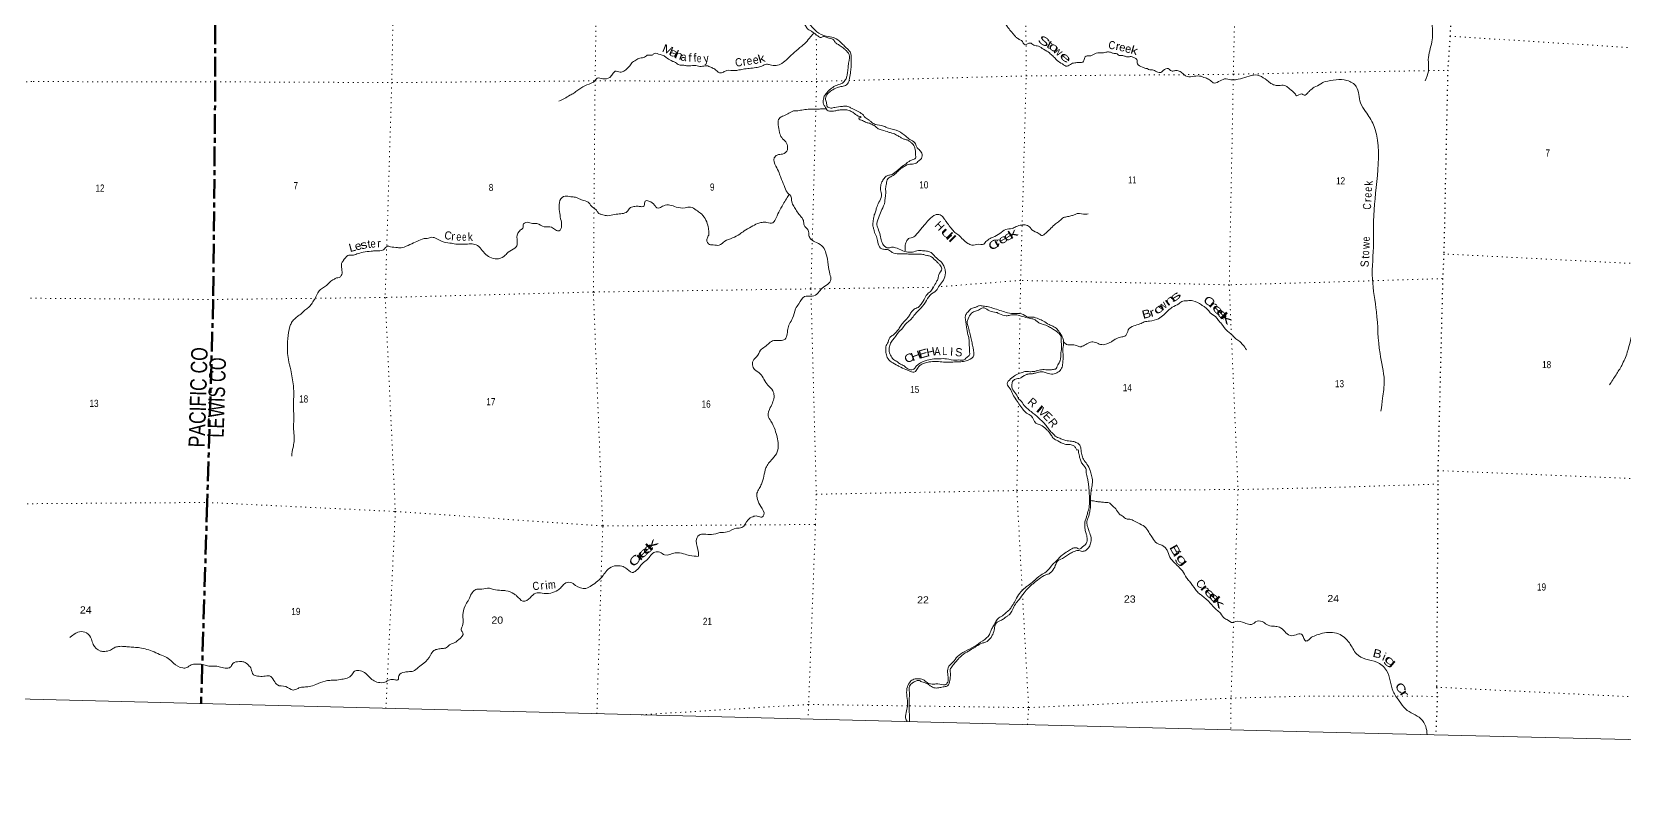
# Model space of a CAD drawing. Header units: feet. Extents: x -757852 to -501257, y -360805 to -170898.
# Drawn here: x -599646 to -560732, y -360805 to -342217 of the extents above; entities that cross this region are included whole.
import ezdxf
from ezdxf.enums import TextEntityAlignment as Align

# ---------------------------------------------------------------- set-up
doc = ezdxf.new("R2010")
doc.units = ezdxf.units.FT
doc.header["$LTSCALE"] = 80
doc.linetypes.add('DOTTED', pattern=[1.5, 0.3, -1.2])
doc.linetypes.add('LONG_DASH_SHORT_DASH', pattern=[9.9, 6, -1.2, 1.5, -1.2])
for name, color, linetype, lineweight in [('11', 7, 'LONG_DASH_SHORT_DASH', 60), ('39', 7, 'Continuous', 13), ('4', 7, 'Continuous', 13), ('41', 7, 'Continuous', 13), ('6', 7, 'DOTTED', 25), ('7', 7, 'DOTTED', 13)]:
    doc.layers.add(name, color=color, linetype=linetype, lineweight=lineweight)
doc.layers.add('12', color=7, linetype='Continuous')

msp = doc.modelspace()

# ---------------------------------------------------------------- linework, layer by layer
at = {"layer": '11'}
msp.add_lwpolyline([(-595985.43, -312872.07), (-596083.06, -314592.53), (-596204.95, -319798.24), (-596149.49, -325230.53), (-596540.17, -330311.18), (-596645.19, -335617.85), (-595173.92, -335702.92), (-595164.98, -343439.28), (-595212.28, -348759.83), (-595360.58, -353721.7), (-595510.64, -358641.28)], dxfattribs=at)
at = {"layer": '39'}
for p, q in [((-580509.74, -342229.6), (-580512.33, -342232.38)), ((-568076.79, -343449.43), (-568042.85, -343434.42)), ((-568076.79, -343449.43), (-568042.85, -343434.42)), ((-578200.59, -359066.72), (-578202.91, -359084.37))]:
    msp.add_line(p, q, dxfattribs=at)
msp.add_lwpolyline([(-578275.9, -359038.21), (-578263.32, -359052.44), (-578261.6, -359067.11), (-578259.01, -359082.64)], dxfattribs=at)
for points in [[(-581718.18, -337124.78), (-581718.07, -337172.26), (-581709.91, -337295.03), (-581697.74, -337417.93), (-581698.26, -337498.24), (-581706.38, -337628.52), (-581705.15, -337716.93), (-581696.67, -337829.67), (-581686.13, -337940.46), (-581676.27, -338073.32), (-581659.1, -338228.51), (-581658.13, -338324.94), (-581668.5, -338463.19), (-581686.44, -338587.13), (-581701.31, -338677.03), (-581698.52, -338779.55), (-581696.37, -338902.12), (-581701.15, -338990.34), (-581706.38, -339092.59), (-581707.03, -339176.92), (-581696.72, -339231.48), (-581689.1, -339308.04), (-581659.7, -339393.32), (-581627.86, -339464.63), (-581603.08, -339505.59), (-581570.98, -339568.87), (-581537.96, -339666.32), (-581534.54, -339748.77), (-581552.54, -339874.72), (-581583.07, -340016.34), (-581598.07, -340110.25), (-581603.61, -340222.54), (-581608.52, -340314.77), (-581633.72, -340414.38), (-581659.42, -340530.05), (-581670.4, -340624.09), (-581684.28, -340746.15), (-581676.28, -340810.67), (-581647.2, -340905.99), (-581610.17, -341003.57), (-581595.97, -341062.27), (-581569.08, -341163.54), (-581556.22, -341264.37), (-581503.45, -341308.22), (-581410.81, -341359.38), (-581312.79, -341430.79), (-581198.31, -341488.66), (-581131.08, -341518.92), (-581052.21, -341561.6), (-580999.63, -341611.48), (-580949.82, -341685.37), (-580912.72, -341780.94), (-580877.69, -341878.46), (-580845.03, -341923.68), (-580817.93, -341954.67), (-580800.85, -341985.34), (-580733.51, -342075.85), (-580681.7, -342149.81), (-580628.55, -342181.62), (-580563.77, -342225.87), (-580497.05, -342272.18), (-580438.34, -342318.23), (-580357.21, -342352.95), (-580296.29, -342328.78), (-580212.91, -342355.54), (-580129.33, -342376.28), (-580069.87, -342398.26), (-580013.98, -342470.34), (-579959.28, -342516.26), (-579866.76, -342571.43), (-579773, -342650.74), (-579718.49, -342702.68), (-579672.56, -342772.43), (-579682.38, -342956.88), (-579692.98, -343038.89), (-579705.23, -343173.05), (-579724.67, -343280.88), (-579747.3, -343362.5), (-579778.8, -343407.69), (-579814.25, -343450.74), (-579859.4, -343483.44), (-579922.26, -343505.54), (-580013.55, -343538.78), (-580130.33, -343617.4), (-580188.13, -343669.78), (-580234.04, -343726.56), (-580267.48, -343769.67), (-580300.44, -343861.01), (-580298.22, -343981.58), (-580258.18, -344047.12), (-580210.75, -344132.98), (-580151.28, -344154.96), (-580018.74, -344149.14)], [(-567927.68, -338880.07), (-567474.22, -339295.27), (-567140.15, -339557.47), (-565861.42, -340198.19), (-565536.77, -340439.97), (-565423.7, -340811.65), (-565471.96, -341190.17), (-565502.73, -341525.02), (-565423.63, -342078.6), (-565431.72, -342460.43), (-565518.05, -342896.04), (-565516.85, -343175.61), (-565596.87, -343412.33)], [(-581628.03, -339215.59), (-581615.67, -339332.47), (-581527.69, -339467.82), (-581471, -339578.08), (-581457.1, -339773.33), (-581478.46, -340005.62), (-581502.64, -340263.92), (-581529.42, -340413.69), (-581565.34, -340599.32), (-581595.12, -340716.86), (-581563.99, -340874.5), (-581499.18, -341045.27), (-581458.96, -341169.06), (-581450.46, -341217.53), (-581310.44, -341292.29), (-581151.89, -341415.83), (-581099.07, -341457.68), (-580972.51, -341578.2), (-580872.13, -341701.9), (-580780.52, -341849.42), (-580657.36, -342014.01), (-580560.29, -342115.52), (-580461.09, -342213.07), (-580229.99, -342324.87), (-580052.45, -342354.63), (-579991.23, -342384.7), (-579829.12, -342522.42), (-579735.74, -342613.76), (-579677.35, -342669.85), (-579629.86, -342753.71), (-579622.96, -342916.6), (-579624.26, -343085.26), (-579642.64, -343223.25), (-579674.12, -343394.96), (-579736.01, -343513.49), (-579843.45, -343550.23), (-579958.72, -343580.69), (-580107.37, -343652.27), (-580198.17, -343733.73), (-580249.85, -343846.55), (-580224.84, -343943.75), (-580207.78, -344038.68), (-580116.82, -344079.74), (-580024.1, -344064.62), (-579836.78, -344038.46), (-579726.34, -344033.95), (-579635.32, -344073), (-579438.02, -344175.69), (-579324.23, -344255.64), (-579277.92, -344313.35), (-579183.53, -344372.59), (-579127.01, -344424.6), (-579036.5, -344479.7), (-578831.29, -344522.4), (-578712.54, -344572.37), (-578466.09, -344642.49), (-578289.58, -344768.62), (-578185.74, -344846.24), (-578068, -344928.32), (-578019.14, -345032.3), (-577963, -345096.35), (-577899.61, -345184.72), (-577905.59, -345311.06), (-577969.66, -345371.27), (-578060.02, -345438.68), (-578192.74, -345450.52), (-578330.93, -345508.37), (-578421.1, -345569.76), (-578505.89, -345651.41), (-578594.44, -345724.9), (-578676.09, -345770.5), (-578753.31, -345866.44), (-578766.11, -345954.4), (-578784.05, -346078.35), (-578773.8, -346134.91), (-578794.19, -346272.83), (-578799.35, -346373.08), (-578873.54, -346563.52), (-578934.81, -346726.25), (-578994.53, -346903.08), (-578966.27, -347024.48), (-578915.36, -347190.79), (-578881.78, -347334.45), (-578803.63, -347463.47), (-578734.52, -347497.8), (-578639.86, -347484.76), (-578448.74, -347529.01), (-578274.4, -347596.82), (-578126.09, -347599.55), (-577978.64, -347566.09), (-577846.42, -347570.3), (-577724.72, -347590.25), (-577655.62, -347624.59), (-577537.08, -347744.85), (-577435.56, -347832.44), (-577371.98, -347914.8), (-577332.75, -348006.42)], [(-575893.31, -340444.78), (-575860.79, -340558.28), (-575906.06, -340595), (-575938.83, -340680.31), (-575991.63, -340764.98), (-575983.13, -340813.45), (-575972.25, -340849.95), (-575961.26, -340946.7), (-575910.5, -340990.49), (-575870.96, -341072.09), (-575868.68, -341190.65), (-575893.6, -341217.97), (-575907.01, -341261.73), (-575895.83, -341352.46), (-575887.02, -341390.9), (-575851.1, -341460.33), (-575890.77, -341573.54), (-575892.54, -341629.72), (-575937.51, -341720.66), (-575948.86, -341762.48), (-575936.1, -341803.05), (-575905.52, -341914.48), (-575868.29, -342006.04), (-575839.32, -342041.11), (-575802.84, -342092.48), (-575777.74, -342123.41), (-575729.68, -342189.21), (-575677.36, -342247.11), (-575621.41, -342317.17), (-575570.84, -342366.99), (-575497.98, -342409.48), (-575460.48, -342428.75), (-575373.56, -342533.94), (-575251.84, -342489.62), (-575159.32, -342544.79), (-575045.7, -342566.49), (-574923.77, -342642.68), (-574772.23, -342733.86), (-574739.25, -342769.06), (-574653.37, -342844.1), (-574587.6, -342920.5), (-574461.72, -342998.82), (-574345.3, -343058.77), (-574239.1, -342997.89), (-574131.97, -342971.18), (-574033.49, -342964.28), (-573963.12, -342958.49), (-573902.79, -342825.85), (-573801.74, -342800.96), (-573763.61, -342800.17), (-573635.38, -342739.99), (-573558.94, -342732.38), (-573478.74, -342732.93), (-573377.81, -342712.05), (-573287.66, -342714.92), (-573220.24, -342739.17), (-573122.52, -342756.34), (-573069.5, -342792.17), (-573003.33, -342792.27), (-572927.83, -342814.76), (-572866.11, -342828.78), (-572779.71, -342823.5), (-572698.46, -342854.21), (-572645.51, -342892.05), (-572624.88, -343001.16), (-572504.95, -343077.28), (-572423.82, -343112), (-572362.1, -343126.02), (-572346.52, -343140.57), (-572290.55, -343146.37), (-572183.19, -343175.9), (-572072.08, -343213.59), (-571994.3, -343163.85), (-571874.46, -343115.46), (-571794.03, -343172.25), (-571719.72, -343168.59), (-571631.51, -343169.4), (-571538.8, -343218.54), (-571448.99, -343295.71), (-571108.1, -343296.54), (-570967.19, -343343.21), (-570862.4, -343390.73), (-570774.46, -343463.83), (-570498.72, -343368.19), (-570344.91, -343387.15), (-570109.5, -343362.52), (-569897.06, -343303.02), (-569787.81, -343272.36), (-569425.74, -343428.51), (-569343.44, -343489.37), (-569264.25, -343522.02), (-569168.22, -343529.1), (-569101.85, -343523.18), (-568976.4, -343551.28), (-568900.42, -343621.99), (-568825.93, -343676.58), (-568767.79, -343740.69)], [(-580532.51, -342252.69), (-580588.27, -342303.41), (-580698.94, -342442.47), (-580829.13, -342564.84), (-581010.42, -342717.72), (-581169.48, -342865.28), (-581319.71, -342987.02), (-581455.7, -343038.92), (-581603.64, -343024.16), (-581689.4, -343009.37), (-581805.17, -343055.89), (-581916.43, -343086.48), (-582077.46, -343105.45), (-582226.47, -343124.8), (-582365.58, -343148.48), (-582464.32, -343163.41), (-582658.83, -343163.23), (-582746.24, -343200.61), (-582841.03, -343217.67), (-582905.75, -343171.42), (-583007.84, -343101.89), (-583102.8, -343060.71), (-583154.44, -343045), (-583196.94, -343047.36), (-583257.12, -343057.79), (-583325.42, -343061.64), (-583448.21, -343036.89), (-583501.28, -343041.98), (-583647.84, -343047.35), (-583731.54, -343030.62), (-583823.56, -343023.67), (-583918.08, -342968.44), (-583983.31, -342938.24), (-584123.14, -342857.47), (-584195.75, -342806.95), (-584292.9, -342771.72), (-584428.5, -342747.31), (-584489.8, -342783.52), (-584606.31, -342789.84), (-584692.35, -342847.35), (-584817.25, -342865.46), (-584858.27, -342894.28), (-584966.59, -342959.11), (-585033.48, -343045.34), (-585085.46, -343103.93), (-585178.08, -343179.3), (-585265.04, -343202.64), (-585390.69, -343180.56), (-585453.06, -343250.87), (-585521.7, -343329.01), (-585689.25, -343363.84), (-585833.3, -343353.22), (-585879.01, -343403.98), (-586085.08, -343515.9), (-586207.24, -343574.26), (-586305.62, -343641.42), (-586402.18, -343714.66), (-586498.1, -343767.83), (-586626.91, -343846.06), (-586763.22, -343907.99)], [(-568767.79, -343740.69), (-568742.89, -343777.64), (-568611.09, -343731.63), (-568554, -343765.58), (-568457.63, -343698.37), (-568410.1, -343653.69), (-568305.21, -343570.68), (-568146.3, -343491.39), (-568117.55, -343470.22), (-568076.79, -343449.43)], [(-568042.85, -343434.42), (-567506.03, -343406.78), (-567279.11, -343554.91), (-567177.05, -343956.39), (-567050.77, -344165.61), (-566857.63, -344489.61), (-566760.71, -344862.78), (-566791.47, -346022.14), (-566860.43, -347115.91), (-566858.34, -347367.36), (-566884.7, -348261.41), (-566785.33, -349065.02), (-566698.64, -350077.36), (-566597.01, -350746.3), (-566634.8, -351175.43), (-566674.93, -351487.85)], [(-580215.94, -344106.71), (-580317.92, -344097.43), (-580426.54, -344108.03), (-580508.74, -344107.41), (-580673.21, -344108.19), (-580830.29, -344129.29), (-580955.19, -344147.4), (-581051.73, -344156.37), (-581174.15, -344222.76), (-581304.32, -344280.87), (-581384.41, -344340.58), (-581409.74, -344444.2), (-581403.24, -344492.61), (-581372.87, -344674.33), (-581320.76, -344802.51), (-581221.75, -344906.08), (-581175.83, -345040.1), (-581179.67, -345098.22), (-581301.34, -345204.8), (-581432.45, -345228.73), (-581502.9, -345300.79), (-581461.01, -345498.95), (-581384, -345664.08), (-581343.53, -345779.84), (-581263.51, -345977.2), (-581188.43, -346140.26), (-581131.92, -346192.27), (-581127.97, -346194.4), (-581068.18, -346397.14), (-581007.49, -346507.53), (-580940.79, -346618.1), (-580852.04, -346729.38), (-580790.97, -346827.73), (-580772.66, -346946.8), (-580674.16, -347066.43), (-580654.16, -347195.6), (-580606.86, -347285.47), (-580471.16, -347370.13), (-580306.16, -347479.83), (-580238.72, -347630.59), (-580181.33, -347909.57), (-580142.4, -348137.75), (-580120.65, -348275.01), (-580194.25, -348383.13), (-580333.76, -348483.11), (-580427.58, -348596.6), (-580576.6, -348680.22), (-580761.35, -348688.38), (-580903.27, -348864.61), (-580981.38, -348988.64), (-581052.75, -349217.32), (-581129.3, -349355.47), (-581171.53, -349486.67), (-581185.09, -349598.7), (-581239.47, -349733.54), (-581511.19, -349765.04), (-581730.54, -349916.7), (-581835.43, -349999.72), (-581932.71, -350159.29), (-582003.03, -350227.34), (-582035.25, -350358.86), (-581982.63, -350471), (-581851.38, -350569.57), (-581753.57, -350711.27), (-581655.82, -350854.97), (-581537.85, -350993.28), (-581507.46, -351110.74), (-581598.89, -351403.05), (-581651.29, -351602.21), (-581585.16, -351730.84), (-581483.74, -351948.97), (-581429.26, -352129.44), (-581404.46, -352296.92), (-581428.37, -352482.94), (-581548.12, -352655.85), (-581709.58, -352879.65), (-581756.1, -353083.02), (-581816.19, -353271.89), (-581867.81, -353382.71), (-581925.57, -353497.36), (-581910.28, -353648.47), (-581833.51, -353821.62), (-581757.76, -354026.88), (-581803.6, -354081.65), (-581919.1, -354055.88), (-582029.86, -354070.42), (-582140.44, -354143.21), (-582294.88, -354335.1), (-582425.8, -354353.02), (-582655.21, -354442.1), (-582830.26, -354460.62), (-583036.31, -354508.28), (-583218.36, -354494.44), (-583341.64, -354524.65), (-583407.98, -354657.09), (-583354.85, -354943.97), (-583359.95, -355042.22)], [(-580018.74, -344149.14), (-579937.98, -344131.64), (-579843.38, -344120.59), (-579803.24, -344119.87), (-579705.33, -344131.02), (-579645.8, -344150.99), (-579565.05, -344197.75), (-579516.11, -344235.46), (-579480.68, -344256.67), (-579413.45, -344286.94), (-579381.59, -344293.98), (-579408.33, -344315.22), (-579434.69, -344324.42), (-579437.07, -344336.39), (-579401.96, -344367.63), (-579348.43, -344387.42), (-579251.66, -344434.68), (-579174.04, -344453.23), (-579087.15, -344496.16), (-579033.95, -344525.98), (-578965.66, -344586.39), (-578860.43, -344619.87), (-578707.56, -344668.93), (-578626.12, -344693.62), (-578511.25, -344739.46), (-578436.45, -344784.02), (-578369.6, -344826.32), (-578298.12, -344848.68), (-578216.8, -344877.38), (-578163.97, -344919.23), (-578092.19, -344995.83), (-578064.41, -345069.01), (-578057.35, -345099.36), (-578051.12, -345220.06), (-578043.38, -345292.61), (-578104.94, -345336.84), (-578192.35, -345374.22), (-578251.77, -345414.5), (-578340.13, -345481.97), (-578405.88, -345532.09), (-578523.36, -345632.78), (-578662.3, -345714.71), (-578743.13, -345734.22), (-578815.4, -345800.2), (-578872.27, -345886.75), (-578904.24, -346010.25), (-578892.51, -346147.19), (-578880.82, -346221.87), (-578948.11, -346384.41), (-579002.62, -346523.25), (-579029.63, -346616.78), (-579064.84, -346716.08), (-579084.41, -346827.92), (-579090.71, -346964.28), (-579080.02, -347006.8), (-579058.44, -347085.81), (-579036.68, -347158.8), (-579004.58, -347222.09), (-578970.69, -347355.72), (-578907.19, -347504.35), (-578829.88, -347532.92), (-578709.99, -347546.79), (-578617.8, -347611.98), (-578460.35, -347643.11), (-578321.93, -347641.5), (-578185.89, -347651.86), (-577959.32, -347653.06), (-577845.32, -347662.72), (-577775.77, -347683.01), (-577694.08, -347699.68), (-577619.53, -347752.26), (-577541.67, -347827.04), (-577502.68, -347862.43), (-577456.18, -347914.12), (-577411.01, -348007.94), (-577481.79, -348154.3), (-577500.48, -348238.06), (-577537.44, -348329.26), (-577611.6, -348455.43), (-577674.99, -348557.84), (-577761.41, -348627.39), (-577865.2, -348802.82), (-577930.21, -348893.13), (-577965.72, -348938.19), (-578014.75, -348966.75), (-578071.66, -348991.04), (-578131.47, -349043.36), (-578183.95, -349118), (-578234.75, -349202.74), (-578344.66, -349317.73), (-578345.59, -349319.11)], [(-581139.9, -346187.26), (-581207.45, -346298.31), (-581285.81, -346430.37), (-581390.17, -346623.86), (-581478.25, -346809.83), (-581536.74, -346884.28), (-581680.86, -346875.67), (-581799.12, -346873.91), (-581910.32, -346902.5), (-582065.29, -346983.92), (-582238.92, -347084.82), (-582343.56, -347159.81), (-582523.08, -347256.51), (-582714.11, -347336.78), (-582847.49, -347432.94), (-582991.67, -347426.33), (-583081.63, -347417.44), (-583151.96, -347294.7), (-583136.55, -347251.01), (-583099.65, -347161.81), (-583103.19, -347083.37), (-583126.94, -346946.05), (-583191.94, -346781.3), (-583308.1, -346649.07), (-583408.12, -346577.59), (-583548.08, -346500.83), (-583678.99, -346518.75), (-583902.99, -346499.56), (-584051.91, -346452.63), (-584204.8, -346467.84), (-584306.8, -346522.83), (-584370.85, -346518.78), (-584426.98, -346454.73), (-584566.19, -346353.89), (-584658.47, -346354.97), (-584684.05, -346466.62), (-584740.96, -346490.91), (-584826.85, -346480.14), (-584933.41, -346488.79), (-585034.9, -346527.73), (-585097.66, -346610.08), (-585219.57, -346660.42), (-585362.5, -346677.95), (-585529.92, -346708.76), (-585606.17, -346710.35), (-585717.47, -346678.68), (-585790.97, -346656.26), (-585816.13, -346627.34), (-585858.3, -346565.75), (-585979.54, -346467.49), (-586023.78, -346407.84), (-586157.99, -346339.29), (-586272.98, -346297.47), (-586338.15, -346265.26), (-586444.01, -346251.85), (-586577.73, -346231.52), (-586650.16, -346239.25), (-586753.2, -346390.6), (-586748.13, -346611.68), (-586723.51, -346785.18), (-586699.09, -346964.7), (-586758.85, -347079.28), (-586846.49, -347060.42), (-586948.64, -346992.9), (-587122.81, -346983.33), (-587304.84, -346905.22), (-587446.89, -346894.67), (-587510.43, -346874.57), (-587574.73, -346878.54), (-587629.95, -346912.93), (-587638.81, -347003.02), (-587702.75, -347059.23), (-587790.51, -347235.17), (-587788.44, -347424.02), (-587843.18, -347506.62), (-588002.54, -347599.95), (-588077.19, -347677.9), (-588238.3, -347763.14), (-588412.15, -347743.54), (-588551.92, -347660.76), (-588666.01, -347526.58), (-588787.12, -347424.31), (-588916.77, -347402.1), (-589081.36, -347406.89), (-589191.67, -347407.39), (-589285.83, -347404.39), (-589429.44, -347379.73), (-589618.81, -347343.57), (-589751.01, -347275.08), (-589872.2, -347239.09), (-589981.33, -347265.73), (-590059.72, -347271.27), (-590234.41, -347342.01), (-590405.15, -347414.89), (-590594.06, -347491.21), (-590712.38, -347491.46), (-590878.22, -347472.11)], [(-578299.69, -347571.92), (-578302.3, -347527.65), (-578304.16, -347459.31), (-578274.51, -347345.78), (-578195.54, -347257.92), (-578122.85, -347242.17), (-578024.16, -347164.98), (-577886.57, -346998.66), (-577801.21, -346898.96), (-577753.17, -346838.23), (-577602.75, -346710.48), (-577547.78, -346684.11), (-577422.07, -346704.19), (-577348.47, -346786.87), (-577302.48, -346854.61), (-577227.44, -346955.41), (-577173.44, -347023.41), (-577086.19, -347118.57), (-576994.06, -347185.77), (-576889.16, -347293.55), (-576775.81, -347387.54), (-576674.97, -347432.93), (-576503.8, -347410.27), (-576356.67, -347386.85), (-576349.9, -347362.96), (-576310.64, -347326.06), (-576202.12, -347255.21), (-576155.41, -347236.61), (-575990.17, -347147.49), (-575844.58, -347045.69), (-575689.44, -347022.52), (-575587.81, -346979.57), (-575462.22, -346939.39), (-575371.94, -346938.25), (-575265.08, -346983.84), (-575222.59, -347035.4), (-575207.2, -347055.97), (-575031.74, -347151.94), (-574968.96, -347196.12), (-574866.77, -347135.11), (-574740.77, -347018.63), (-574627.05, -346909.79), (-574532.62, -346840.5), (-574435.81, -346759.24), (-574332.75, -346734.4), (-574233.7, -346709.45), (-574152.56, -346679.9), (-574085.62, -346655.93), (-573897.75, -346675.97), (-573833.2, -346663.97)], [(-561093.87, -350850.18), (-560928.83, -350600.13), (-560792.73, -350373.27), (-560655.65, -350051.93), (-560508.45, -349475.51), (-560409.44, -349084.56), (-560390.91, -348564.3), (-560188.15, -348013.82), (-559749.08, -347569.53), (-558886.31, -347038.42), (-558385.78, -346942.02), (-558019.1, -346811.11), (-557864.97, -346777.9), (-557507.64, -346751.27), (-557318.61, -346697.06), (-556966.45, -346706.46), (-556732.04, -346681.88), (-556188.76, -346761.82), (-556073.82, -346884.19), (-555960.67, -346936.12), (-555948.46, -347059.19), (-555703.72, -347280.29), (-555615.88, -347558.64), (-555224.53, -347665.84), (-554660.81, -347863.09), (-554308.77, -348003.2), (-553934.61, -347890.63), (-553454.3, -347606.55), (-553336.17, -347501.79), (-553115.37, -347398.33), (-552919.39, -347125.15), (-552782.75, -346944.56), (-552746.23, -346555.61), (-552653.69, -346449.94)], [(-590878.22, -347472.11), (-590957.91, -347455.51), (-591048.9, -347542.98), (-591101.75, -347565.4), (-591176.12, -347571.06), (-591294.51, -347573.31), (-591354.87, -347579.42), (-591550.2, -347605.33), (-591701.91, -347646.68), (-591819.18, -347677.08), (-591923.73, -347685.8), (-592036.02, -347812.76), (-592078.24, -347879.7), (-592078.51, -347951.99), (-592067.52, -348048.74), (-592083.59, -348176.76), (-592137.13, -348221.24), (-592201.68, -348233.24), (-592265.04, -348271.39), (-592313.82, -348291.93), (-592408.95, -348383.28), (-592493.23, -348448.88), (-592589.54, -348514.09), (-592703.41, -348691.21), (-592743.94, -348768.24), (-592811.39, -348872.53), (-592884.1, -348952.56), (-592972.46, -349020.03), (-593073.72, -349115.21), (-593155.88, -349176.86), (-593230.02, -349238.76), (-593298.91, -349324.93), (-593301.04, -349328.88), (-593338.07, -349422.09), (-593387.37, -349713.73), (-593399.48, -350034.68), (-593375.57, -350230.25), (-593319.23, -350479.07), (-593285.36, -350676.97), (-593253.49, -350874.8), (-593247.49, -351130.05), (-593251.09, -351435.2), (-593242.21, -351662.42), (-593251.84, -351840.85), (-593241.75, -352029.96), (-593236.18, -352234.99), (-593262.71, -352376.73), (-593295.51, -352590.58)], [(-577332.75, -348006.42), (-577319.88, -348107.25), (-577369.77, -348290.42), (-577466.16, -348421.91), (-577546.14, -348541.87), (-577696.06, -348653.57), (-577805.86, -348828.81), (-577955.85, -349006.79), (-578088.87, -349155.18), (-578180.56, -349264.72), (-578279.31, -349343.91), (-578361.04, -349455.78), (-578487.54, -349588.31), (-578561.08, -349694.42), (-578631.91, -349778.52), (-578677.39, -349885.52), (-578697.08, -350001.37), (-578662.69, -350118.95), (-578591.79, -350223.64), (-578489.51, -350287.15), (-578420.91, -350337.54), (-578330.14, -350384.61), (-578242.08, -350453.7), (-578108.3, -350472.02), (-578048.24, -350411.68), (-577984.05, -350347.45), (-577865.52, -350276.92), (-577762.04, -350245.38), (-577604.74, -350210.93), (-577462.25, -350207.44), (-577291.9, -350210.86), (-577066.35, -350244.16), (-576994.92, -350233.38)], [(-578775.97, -350022.96), (-578753.79, -350146.17), (-578675.19, -350261.14), (-578525.71, -350354.28), (-578446.91, -350398.96), (-578288.72, -350470.28), (-578171.92, -350518.19), (-578068.06, -350531.54), (-578001.23, -350447.32), (-577944.68, -350370.79), (-577834.73, -350318.07), (-577713.39, -350285.79), (-577560.69, -350276.6), (-577410.56, -350285.4), (-577228.39, -350295.23), (-577055.59, -350284.67), (-576939.21, -350282.35), (-576812.05, -350256.28), (-576644.74, -350165.22), (-576641.73, -349942.39), (-576669.99, -349820.99), (-576695.93, -349689.62), (-576735.39, -349541.76), (-576765.72, -349422.3), (-576790.61, -349321.09), (-576765.72, -349231.51), (-576683.23, -349095.56), (-576632.14, -349065.06), (-576534.78, -349030), (-576489.82, -349003.32), (-576372.29, -348964.89), (-576242.35, -349041.34), (-576078.96, -349074.66), (-575995.89, -349111.45), (-575834.88, -349156.75), (-575738.22, -349143.77), (-575607.56, -349133.88), (-575543.77, -349145.95), (-575438.35, -349173.41), (-575275.34, -349218.78), (-575149.88, -349246.88), (-575098.74, -349278.63), (-575036.09, -349326.82), (-574897.37, -349379.44), (-574774.74, -349433.56), (-574676.35, -349492.93), (-574607.68, -349541.31), (-574543.21, -349595.58), (-574494.96, -349655.36), (-574490.55, -349769.98), (-574479.08, -349914.94), (-574495.52, -350055), (-574517.93, -350257.13), (-574528.77, -350282.89), (-574586.21, -350387.5), (-574614.15, -350446.86), (-574705.25, -350474.08), (-574799.73, -350481.11), (-574937.89, -350474.7), (-575058.92, -350496.95), (-575137.74, -350516.53), (-575260.33, -350524.67), (-575376.58, -350522.97), (-575467.68, -350550.19), (-575603.87, -350608.1), (-575725.1, -350700.64), (-575811.16, -350822.41), (-575734.69, -350941.33), (-575684.14, -351055.41), (-575615.68, -351174.08), (-575521.82, -351313.63), (-575431.51, -351439.02), (-575336.38, -351538.45), (-575220.15, -351604.42), (-575107.51, -351784.74), (-574988.64, -351830.71), (-574859.39, -351929.22), (-574806.81, -351979.1), (-574735.66, -352075.76), (-574674.02, -352156.05), (-574575.62, -352215.42), (-574399.72, -352297.34), (-574295.74, -352306.68), (-574200.14, -352327.81), (-574141.56, -352377.87), (-574111.59, -352445.1)], [(-576994.92, -350233.38), (-576857.37, -350230.74), (-576776.96, -350161), (-576735.88, -350130.18), (-576727.53, -350056.14), (-576730.7, -349965.66), (-576739.68, -349868.98), (-576746.84, -349714.11), (-576769.85, -349616.97), (-576777.04, -349590.64), (-576787.29, -349534.08), (-576802.6, -349447.23), (-576816.84, -349326.28), (-576833.14, -349207.26), (-576820.6, -349127.33), (-576758.1, -349053.01), (-576677.5, -348977.25), (-576630.98, -348964.68), (-576555.97, -348938.95), (-576490.98, -348912.91), (-576398.95, -348919.86), (-576267.23, -348940.13), (-576205.57, -348956.15), (-576114.24, -348985.17), (-575949.54, -349040.63), (-575798.49, -349083.6), (-575604.54, -349101.84), (-575458.36, -349108.51), (-575294.61, -349194.06), (-575186.24, -349191.49), (-575047.21, -349234.08), (-574920.63, -349290.34), (-574786.81, -349370.92), (-574666.18, -349424.97), (-574570.61, -349510.36), (-574490.01, -349625.4), (-574443.15, -349729.32), (-574432.73, -349844.12), (-574449.43, -349992.21), (-574443.58, -350124.94), (-574451.53, -350313.47), (-574481.61, -350441.05), (-574570.92, -350538.61), (-574694.64, -350582.87), (-574836.31, -350560.28), (-574883.95, -350544.7), (-574927.27, -350531.7)], [(-574441.04, -349789.63), (-574356.92, -349856.58), (-574247.05, -349870.13), (-574121.15, -349884.18), (-574033.89, -349915.08), (-573920.38, -349876.53), (-573802.09, -349814.02), (-573685.33, -349799.67), (-573558.57, -349849.9), (-573428.6, -349862.08), (-573210.77, -349758.57), (-573127.05, -349711.03), (-573011.66, -349676.55), (-572910.23, -349639.62), (-572849.84, -349504.98), (-572718.4, -349406.74), (-572566.38, -349355.36), (-572458.62, -349308.58), (-572335.59, -349286.4), (-572111.2, -349229.29), (-571981.89, -349135), (-571775.55, -348950.79), (-571616.38, -348863.48), (-571520.07, -348798.27), (-571451.83, -348796.43), (-571399.55, -348792.07), (-571271.15, -348790.14), (-571059.82, -348893.28), (-570996.92, -348933.44), (-570920.62, -348994.12), (-570851.22, -349082.69), (-570714.08, -349185.47), (-570646.62, -349271.97), (-570573.02, -349354.65), (-570434.02, -349525.77), (-570353.84, -349590.59), (-570307.15, -349636.26), (-570219.53, -349719.38), (-570125.39, -349786.65), (-570055.55, -349861.18), (-569959.43, -349992.78)], [(-578344.66, -349317.73), (-578382.13, -349361.19), (-578414.17, -349408.66), (-578446.21, -349463.25), (-578475.87, -349504.78), (-578515.03, -349551.06), (-578549.45, -349585.47), (-578581.49, -349619.88), (-578620.22, -349643.98)], [(-578620.22, -349643.98), (-578656.35, -349663.26), (-578722.82, -349799.72), (-578774.69, -349918.57), (-578775.97, -350022.96)], [(-575332.31, -350592.88), (-575412.11, -350632.29), (-575495.9, -350681.84), (-575606.97, -350706.41), (-575678.92, -350762.36), (-575692.2, -350802.1), (-575686.23, -350930.83), (-575596.18, -351064.24), (-575516.34, -351203.35), (-575487.04, -351228.39), (-575394.61, -351349.82), (-575303.05, -351435.08), (-575201.53, -351522.67), (-575117.28, -351585.61), (-575019.89, -351677.08), (-574922.38, -351764.54), (-574839.33, -351865.59), (-574777.88, -351951.9), (-574700.15, -352030.7), (-574608.64, -352117.96), (-574545.3, -352144.08), (-574448.33, -352185.33), (-574346.98, -352214.67), (-574203.06, -352229.3), (-574105.9, -352264.54), (-574033.55, -352323.08), (-574010.22, -352410.18), (-573986.54, -352549.51), (-573946.07, -352665.27), (-573861.59, -352784.45), (-573780.37, -352943.69), (-573747.91, -353059.2), (-573724.29, -353200.53), (-573742.99, -353348.55), (-573763.32, -353484.47), (-573776.77, -353656.76), (-573773.81, -353817.52), (-573794.01, -353949.42), (-573817.27, -354051.11), (-573847.84, -354130.47), (-573863.4, -354242.44), (-573840.01, -354327.53), (-573807.37, -354437.02), (-573759.83, -354583.14), (-573763.18, -354689.47), (-573809.04, -354808.51), (-573883.88, -354892.48)], [(-574927.27, -350531.7), (-574964.57, -350530.13), (-575007.77, -350532.36), (-575045.64, -350540.82), (-575094.19, -350552.4), (-575140.07, -350564.43), (-575174.81, -350572), (-575212.23, -350575.57), (-575242.52, -350577.35), (-575260.78, -350578.68), (-575300.43, -350583.14), (-575319.58, -350588.48), (-575332.31, -350592.88)], [(-574111.59, -352445.1), (-574077.09, -352432.14), (-574068.97, -352492.65), (-574058.09, -352529.15), (-574044.02, -352591.86), (-574033.39, -352636.38), (-574020.7, -352678.96), (-574002.18, -352727.75), (-573977.53, -352772.72), (-573938.79, -352816.13), (-573915.82, -352851), (-573888.98, -352890.02), (-573876.36, -352998.87), (-573862.42, -353065.59), (-573844.6, -353136.45), (-573829.54, -353231.32), (-573818.49, -353326.06), (-573808.19, -353444.88), (-573801.46, -353549.53), (-573798.17, -353635.99), (-573799.71, -353748.41), (-573808.69, -353842.51), (-573845.1, -353979.93), (-573867.73, -354061.55), (-573898.56, -354148.93), (-573915.74, -354248.8), (-573910.89, -354349.37), (-573888.26, -354458.54), (-573866.56, -354533.54), (-573856.26, -354652.36), (-573861.28, -354684.33), (-573913.89, -354762.99), (-573977.64, -354813.17), (-574047.33, -354861.16), (-574080.95, -354846.03), (-574130.53, -354828.38), (-574233.58, -354853.21), (-574339.97, -354920.11), (-574458.95, -355004.69), (-574599.6, -355140.78), (-574692.78, -355234.21), (-574861.12, -355421.64), (-574989.8, -355495.87), (-575171.28, -355654.76), (-575300.71, -355753.06), (-575372.66, -355809.01), (-575473.99, -355906.19), (-575583.28, -356065.38), (-575649.31, -356187.79), (-575685.13, -356242.89), (-575735.74, -356321.6), (-575826.67, -356407.07), (-575925.61, -356492.28), (-576042.27, -356566.89), (-576097.2, -356655.51), (-576158.84, -356766.01), (-576201.37, -356842.98), (-576244.91, -356952.05), (-576406.11, -357103.56), (-576615.06, -357243.51), (-576843.55, -357366.76), (-577023.89, -357489.55), (-577138.62, -357630.49), (-577255.11, -357763.34), (-577261.85, -357913.75), (-577252.32, -358056.64), (-577262.16, -358114.57), (-577328.36, -358178.74), (-577502.08, -358155.12), (-577606.63, -358163.84), (-577757.94, -358128.89), (-577869.79, -358051.01), (-577999.57, -358032.82), (-578116.58, -358055.2), (-578199.12, -358128.88), (-578259.64, -358267.53), (-578259.95, -358468.36), (-578246.05, -358663.61), (-578268.95, -358817.52), (-578292.28, -358985.47), (-578275.9, -359038.21)], [(-573775.27, -353672.87), (-573633.66, -353697.47), (-573551.78, -353708.11), (-573459.75, -353715.07), (-573387.82, -353723.38), (-573319.83, -353729.57), (-573253.61, -353791.93), (-573157.98, -353875.31), (-573067.8, -354004.71), (-572979.48, -354065.77), (-572897.11, -354124.63), (-572815.1, -354131.26), (-572702.36, -354181.05), (-572568.1, -354247.59), (-572422.69, -354342.6), (-572328.83, -354482.16), (-572259.93, -354586.78), (-572151.85, -354720.76), (-572027.03, -354768.93), (-571957.59, -354818.53), (-571902.48, -354889.38), (-571833.54, -355056.26), (-571711.88, -355204.74), (-571626.39, -355291.82), (-571529.44, -355397.33), (-571430.32, -355561.16), (-571356.91, -355649.86), (-571204.91, -355853.53), (-571139.07, -355927.93), (-571062.83, -355990.61), (-570963.13, -356072.11), (-570858.04, -356173.87), (-570695.01, -356345.76), (-570599.44, -356431.15), (-570493.23, -356561.06), (-570441.9, -356586.79), (-570293.8, -356659.8), (-570228.87, -356635.76), (-570007.26, -356666.93), (-569947.79, -356688.91), (-569809.56, -356693.31), (-569741.8, -356643.26), (-569575.08, -356634.52), (-569467.05, -356706.24), (-569313.99, -356749.28), (-569247.88, -356751.39), (-569126.75, -356789.39), (-568855.98, -356978.78), (-568598.6, -356956.86), (-568509.18, -357110.33), (-568437.69, -357078.5), (-568376.9, -357015.81)], [(-573883.88, -354892.48), (-573972.91, -354917.76), (-574088.54, -354896), (-574169.43, -354917.52), (-574263.1, -354962.73), (-574357.41, -355028.01), (-574459.72, -355093.03), (-574590.47, -355169.19), (-574633.57, -355264.22), (-574716.25, -355406.18), (-574786.39, -355468.21)], [(-583359.95, -355042.22), (-583565.79, -355019.59), (-583716.91, -354978.62), (-583920.74, -354956.05), (-584180.95, -355003.99), (-584301.26, -354939.9), (-584421.46, -354936.07), (-584603.63, -355117.04), (-584723.11, -355217.66), (-584874.92, -355389.55), (-584976.6, -355434.51), (-585137.34, -355316.92), (-585264.35, -355274.71), (-585451.17, -355284.82), (-585594.82, -355388.69), (-585686.82, -355508.26), (-585819.52, -355646.62), (-585965.24, -355752.44), (-586105.81, -355822.26), (-586360.22, -355749.88), (-586482.28, -355677.71), (-586631.66, -355709.1), (-586708.57, -355795.01), (-586792.98, -355864.62), (-586963.73, -355937.5), (-587178.34, -355938.69), (-587332.79, -355939.79), (-587464.6, -356050.06), (-587643.74, -356134.73), (-587798.03, -356003.28), (-587864.69, -355954.96), (-588058.87, -355880.49), (-588172.87, -355870.83), (-588364.69, -355848.65), (-588460.02, -355819.5), (-588651.16, -355839.51), (-588749.46, -355840.4), (-588836.86, -355877.78), (-588985, -356124.09), (-589031.54, -356200.93), (-589108.61, -356419.39), (-589107.47, -356574.07), (-589124.8, -356742.22), (-589154, -356841.7), (-589109.95, -356907.37), (-589219.62, -357078.6), (-589310.04, -357148.02), (-589436.02, -357200.23), (-589510.42, -357270.16), (-589617.35, -357290.85), (-589724.16, -357307.53), (-589823.53, -357342.52), (-589901.38, -357458.53), (-590067.78, -357648.03), (-590201.54, -357756.23), (-590328.72, -357846.57), (-590419.31, -357857.74), (-590534.01, -357870.15), (-590677.15, -357957.97), (-590700.34, -358057.64), (-590778.54, -358057.16), (-590898.87, -358057.34), (-591021.09, -358117.71), (-591177.61, -358120.75), (-591306.31, -358068.45), (-591515.04, -357883.05), (-591655.82, -357832.37), (-591758.5, -357845.16), (-591825.52, -357935.41), (-591940.42, -358018.11), (-592073.65, -358045.99), (-592228.73, -358067.15), (-592365.22, -358070.84), (-592480.1, -358089.26), (-592707.26, -358170.39), (-592869.42, -358225.47), (-592988, -358233.74), (-593119.1, -358257.67), (-593200.5, -358295.24), (-593263.05, -358307.31), (-593442.89, -358223.25), (-593646.22, -358184.63), (-593730.95, -358073.48), (-593837.73, -357961.63), (-593976.4, -357971.26), (-594132.66, -357966.28), (-594231.88, -357932.99), (-594285.74, -357796.72), (-594352.83, -357698.18), (-594466.68, -357620.24), (-594572.73, -357612.84), (-594732.58, -357657.96), (-594797.72, -357752.28), (-594878.55, -357771.79), (-595036.31, -357750.7), (-595155.75, -357722.79), (-595268.13, -357725.23)], [(-574786.39, -355468.21), (-574863.21, -355487.85), (-574907.98, -355508.52), (-575071.98, -355621.78), (-575179, -355708.74), (-575284.2, -355801.79), (-575396.55, -355930.75), (-575517.93, -356091.57), (-575607.87, -356209.2), (-575680.41, -356347.47), (-575747.93, -356453.77), (-575805.54, -356500.13), (-575908.11, -356573.17), (-575991.76, -356618.71), (-576096.52, -356697.71), (-576123.92, -356803.28), (-576164.59, -356948.59), (-576204.99, -357021.61), (-576339.07, -357139.84), (-576422.03, -357163.3), (-576564.73, -357237.08), (-576679.38, -357311.75), (-576834.6, -357401.19), (-576989.03, -357528.82), (-577032.8, -357581.64), (-577107.71, -357667.62), (-577149.42, -357718.51), (-577202.41, -357809.2), (-577194.05, -357925.95), (-577214.7, -358071.9), (-577265.07, -358206.86), (-577349.91, -358226.25), (-577456.91, -358248.94), (-577567.47, -358257.47), (-577692.1, -358203.29), (-577770.59, -358148.57), (-577899.61, -358106.3), (-577974.79, -358073.77), (-578043.47, -358089.66), (-578123.06, -358133.31), (-578193.7, -358211.39), (-578200.51, -358363.81), (-578204.38, -358550.46), (-578207.73, -358656.8), (-578202.9, -358821.63), (-578198.93, -358950.29), (-578200.59, -359066.72)], [(-595268.13, -357725.23), (-595378, -357711.68), (-595505.2, -357675.5), (-595631.6, -357677.49), (-595750.3, -357689.77), (-595864.83, -357760.43), (-595953.29, -357767.65), (-596186.28, -357651.77), (-596310.89, -357533.32), (-596480.9, -357455.6), (-596658.86, -357375.62), (-596835.46, -357315.77), (-597006.67, -357276.17), (-597150.6, -357261.53), (-597294.65, -357250.92), (-597402.64, -357241.45), (-597529.04, -357243.44), (-597630.28, -357274.36), (-597726.27, -357329.54), (-597865.77, -357365.26), (-597967.69, -357353.97), (-598147.07, -357191.6), (-598191.16, -357063.67), (-598312.7, -356911.18), (-598478.28, -356883.81), (-598653.54, -356972.62), (-598713.85, -357023.91)], [(-568376.9, -357015.81), (-568102.09, -356919.64), (-567713.9, -356936.24), (-567446.9, -357154.04), (-567270.22, -357425.22), (-567048.7, -357553.06), (-566777.11, -357626.21), (-566541.79, -357826.89), (-566376.97, -358345.04), (-566229.19, -358575.06), (-566078.31, -358771), (-565701.23, -359010.46), (-565582.41, -359201.33), (-565544.4, -359399.65)]]:
    msp.add_spline(points, degree=3, dxfattribs=at)
at = {"layer": '4'}
msp.add_lwpolyline([(-751809.62, -170897.83), (-720494.9, -171910.43), (-689178.81, -172879.95), (-657861.41, -173806.4), (-626542.79, -174689.77), (-595222.97, -175530.05), (-563902.02, -176327.26), (-532580.01, -177081.38), (-501256.99, -177792.41), (-505285.46, -360804.74), (-536860.21, -360087.99), (-568433.95, -359327.81), (-600006.62, -358524.19), (-631578.15, -357677.16), (-663148.48, -356786.69), (-694717.56, -355852.8), (-726285.32, -354875.48), (-757851.71, -353854.74)], close=True, dxfattribs=at)
msp.add_lwpolyline([(-751809.62, -170897.83), (-720494.9, -171910.43), (-689178.81, -172879.95), (-657861.41, -173806.4), (-626542.79, -174689.77), (-595222.97, -175530.05), (-563902.02, -176327.26), (-532580.01, -177081.38), (-501256.99, -177792.41), (-505285.46, -360804.74), (-536860.21, -360087.99), (-568433.95, -359327.81), (-600006.62, -358524.19), (-631578.15, -357677.16), (-663148.48, -356786.69), (-694717.56, -355852.8), (-726285.32, -354875.48), (-757851.71, -353854.74)], close=True, dxfattribs=at)
at = {"layer": '6'}
msp.add_lwpolyline([(-564740.88, -336431.65), (-564988.32, -342323.97), (-565044.96, -343156.71), (-565139.12, -347646.28), (-565168.31, -348248.64), (-565285.07, -352942.61), (-565285.54, -353274.41), (-565316.21, -358238.63), (-565297.13, -358462.48), (-565337.25, -359404.28)], dxfattribs=at)
at = {"layer": '7'}
for p, q in [((-568034.77, -343208.37), (-565044.96, -343156.71)), ((-565168.31, -348248.64), (-568161.89, -348341.67)), ((-575523.47, -350571.64), (-575498.25, -349157.64)), ((-575534.25, -351175.46), (-575525.59, -350690.2)), ((-568286.35, -353367.33), (-565285.54, -353274.41)), ((-565297.13, -358462.48), (-568412.34, -358455.16))]:
    msp.add_line(p, q, dxfattribs=at)
for points in [[(-590711.25, -335807.05), (-590849.97, -343456.36), (-591011.5, -348711.01), (-590763.22, -353942.59), (-590992.95, -358758.05)], [(-585837.49, -358890.21), (-585694.78, -354296.99), (-585923.7, -348578.01), (-585881.4, -343415.95), (-585758.96, -335964.95)], [(-575497.32, -349106.25), (-575482.84, -348294.35), (-575345.36, -343293.99), (-575382.99, -336213.44)], [(-570126.61, -336330.83), (-570282.57, -343254.58), (-570382.54, -348400.74), (-570169.24, -353406.27), (-570339.93, -358505.99), (-570346.34, -359280.36)], [(-580475.48, -342279.54), (-580467.28, -343427.91), (-580607.04, -348500.51), (-580474.45, -353521.53), (-580495.7, -354259.92), (-580662.43, -358660.87), (-580673.79, -359021.42)], [(-564988.32, -342323.97), (-560093.9, -342633.36), (-554886.01, -342711.59), (-549586.14, -342810.9), (-545082.41, -342915.81)], [(-579676.8, -343407.25), (-575345.36, -343293.99), (-570282.57, -343254.58), (-568034.77, -343208.37)], [(-631181.98, -343258.82), (-626228.21, -343398.62), (-620912.53, -343550.43), (-615982.46, -343692.1), (-615545.08, -343719.69), (-610697.38, -343488.94), (-605569.65, -343307.81), (-600388.42, -343452.06), (-599612.13, -343433.36)], [(-599612.13, -343433.36), (-595164.98, -343439.28), (-590849.97, -343456.36), (-585881.4, -343415.95), (-580467.28, -343427.91), (-579781.32, -343409.97)], [(-543109.93, -348299.65), (-544481.91, -348249.17), (-549735.49, -348149.73), (-555046.49, -348148.22), (-560224.62, -347893.99), (-565139.12, -347646.28)], [(-577615.38, -348461.71), (-580607.04, -348500.51), (-585923.7, -348578.01), (-591011.5, -348711.01), (-595212.28, -348759.83), (-599750.58, -348729.48)], [(-568161.89, -348341.67), (-570382.54, -348400.74), (-575482.84, -348294.35), (-577484.55, -348449.23)], [(-575442.04, -355871.24), (-575574.48, -353430.74), (-575536.33, -351292.43)], [(-565285.07, -352942.61), (-560294.66, -353146.52), (-555075.65, -353381.97), (-549770.93, -353455.29), (-544524.91, -353474.42), (-541418.55, -353516.74)], [(-599881.93, -353754.43), (-595360.58, -353721.7), (-590763.22, -353942.59), (-585694.78, -354296.99), (-580495.7, -354259.92)], [(-580474.45, -353521.53), (-575574.48, -353430.74), (-573809.98, -353422.76)], [(-573754.22, -353422.5), (-570169.24, -353406.27), (-568286.35, -353367.33)], [(-575315.68, -359156.35), (-575286.46, -358737.89), (-575435.97, -355982.94)], [(-543926.04, -358838.39), (-544590.25, -358819.42), (-549851.03, -358707.5), (-555151.38, -358559.91), (-560391.46, -358480.64), (-565316.21, -358238.63)], [(-578250.34, -358695.42), (-580662.43, -358660.87), (-584813.69, -358916.31)], [(-568412.34, -358455.16), (-570339.93, -358505.99), (-575286.46, -358737.89), (-578206.66, -358696.06)]]:
    msp.add_lwpolyline(points, dxfattribs=at)

# ---------------------------------------------------------------- texts
at = {"layer": '12'}
for s, width, p in [('PACIFIC CO', 0.8, (-595420.54, -352380.46)), ('LEWIS CO', 0.75, (-594958.57, -352142.43))]:
    msp.add_text(s, height=400, rotation=88.288, dxfattribs=dict(at, width=width)).set_placement(p)
at = {"layer": '41'}
for s, rotation, width, p in [('S', 328.108, 1.6, (-574963.44, -342527.03)), ('t', 329.443, 1.4, (-574825.03, -342607.18)), ('C', 352.542, 0.85, (-573263.08, -342639.85)), ('M', 337.751, 1.15, (-584141.11, -342741.55)), ('a', 335.902, 1.4, (-583995.48, -342819.93)), ('h', 340.464, 1.25, (-583864.8, -342879.55)), ('a', 354.187, 0.95, (-583724.78, -342927)), ('e', 1.077, 0.75, (-583337.93, -342962.74)), ('y', 6.97, 0.95, (-583155.48, -342962.13)), ('k', 16.753, 1.25, (-581785.36, -342962.47)), ('o', 326.488, 1.6, (-574719.13, -342672.98)), ('e', 319.084, 1.85, (-574444.42, -342915.27)), ('r', 349.475, 1.1, (-573123.3, -342664.83)), ('k', 343.803, 1.25, (-572729.34, -342763.35)), ('C', 9.95, 0.9, (-582355.34, -343059.36)), ('r', 9.143, 1.05, (-582215.06, -343038.96)), ('e', 7.644, 0.9, (-582097.54, -343021.16)), ('e', 10.058, 0.95, (-581940.5, -342997.45)), ('k', 87.874, 0.9, (-566875.89, -345920.01)), ('e', 86.498, 0.8, (-566904.02, -346215.1)), ('e', 86.498, 0.8, (-566895.94, -346069.29)), ('C', 86.498, 0.8, (-566916.84, -346490.41)), ('L', 14.391, 1.1, (-591791.24, -347582.05)), ('e', 15.725, 1.1, (-591647.95, -347543.87)), ('s', 13.2, 1.25, (-591514.01, -347516.91)), ('e', 5.681, 0.85, (-591297.23, -347491.33)), ('w', 88.819, 0.9, (-566949.91, -347439.48)), ('e', 91.323, 0.75, (-566945.13, -347279.16)), ('S', 87.442, 0.95, (-566974.58, -347891.05)), ('o', 87.442, 0.75, (-566963.48, -347624.13)), ('C', 25.109, 1.2, (-578166.21, -350278.81)), ('H', 20.603, 1.3, (-578007.53, -350229.61)), ('E', 16.408, 1.3, (-577834.55, -350177.94)), ('H', 11.775, 1.1, (-577659.14, -350137.49)), ('A', 3.342, 0.85, (-577512.09, -350125.18)), ('L', 359.994, 0.8, (-577337.11, -350120.1)), ('I', 319.698, 2.1, (-575077.26, -351514.89)), ('e', 45.06, 2.05, (-584630.95, -355012.18)), ('e', 44.859, 2.05, (-584524.18, -354917.37)), ('k', 46.225, 2.25, (-584429.94, -354822.89)), ('C', 51.315, 1.55, (-584832.21, -355199.49)), ('r', 47.229, 2.15, (-584719.03, -355096.08)), ('C', 7.488, 0.85, (-587316.13, -355862)), ('m', 4.254, 0.85, (-586931.36, -355829.14)), ('B', 346.136, 1.2, (-566785.76, -357514.75)), ('i', 337.218, 1.05, (-566634.12, -357587.36)), ('g', 320.424, 1.95, (-566504.14, -357667.69)), ('C', 301.682, 1.35, (-566275.22, -358309.03)), ('r', 303.751, 1.8, (-566182.73, -358446.15))]:
    msp.add_text(s, height=200, rotation=rotation, dxfattribs=dict(at, width=width)).set_placement(p, align=Align.CENTER)
for s, rotation, p in [('f', 359.633, (-583562.34, -342948.25)), ('f', 2.165, (-583436.1, -342948.08)), ('w', 320.836, (-574627.42, -342763.31)), ('e', 348.475, (-573012.19, -342690.57)), ('e', 347.327, (-572871.06, -342726.29)), ('r', 86.498, (-566907.61, -346339.54)), ('t', 8.913, (-591392.13, -347501.13)), ('r', 2.991, (-591157.06, -347485.88)), ('t', 87.442, (-566959.03, -347730.32)), ('I', 357.642, (-577170.96, -350133.39)), ('S', 355.642, (-576999.52, -350148.6)), ('R', 318.799, (-575256.51, -351354.05)), ('V', 316.539, (-574999.78, -351587.25)), ('E', 313.522, (-574888.94, -351688.02)), ('R', 308.527, (-574764.28, -351838.72)), ('i', 6.345, (-587061.02, -355843.18)), ('r', 6.291, (-587165.6, -355847.39))]:
    msp.add_text(s, height=200, rotation=rotation, dxfattribs=at).set_placement(p, align=Align.CENTER)
for s, rotation, width, p in [('C', 350.816, 0.9, (-589574.58, -347278.27)), ('u', 312.385, 2.1, (-577453.74, -347100.65)), ('l', 314.559, 1.8, (-577331.19, -347229.86)), ('e', 33.631, 1.6, (-575832.84, -347356.12)), ('k', 30.883, 1.7, (-575720.42, -347293.42)), ('e', 357.133, 0.8, (-589275.03, -347319.53)), ('e', 0.438, 0.7, (-589129.97, -347328.19)), ('k', 1.548, 0.9, (-588988.18, -347330.84)), ('l', 314.745, 1.85, (-577258.76, -347305.48)), ('C', 34.035, 1.45, (-576193.17, -347576.23)), ('r', 31.292, 1.7, (-576066.43, -347493.07)), ('e', 30.05, 1.5, (-575965.55, -347424.88)), ('s', 39.251, 2.1, (-571752.45, -348847.33)), ('B', 15.551, 1.25, (-572486.26, -349237.06)), ('r', 18.882, 1.3, (-572293.32, -349190.99)), ('o', 37.812, 1.75, (-572152.95, -349144.14)), ('n', 36.979, 1.8, (-571887.14, -348934.37)), ('C', 328.28, 1.35, (-571035.73, -348821.13)), ('r', 319.986, 2.05, (-570907.49, -348904.33)), ('e', 314.846, 2.05, (-570826.95, -348974.18)), ('e', 315.412, 2.05, (-570729.06, -349076.08)), ('k', 315.274, 2.3, (-570634.98, -349179.27)), ('B', 298.894, 1.55, (-571855.51, -354815.33)), ('i', 304.716, 1.45, (-571761.87, -355003.17)), ('g', 309.811, 1.95, (-571700.6, -355073.96)), ('r', 310.901, 2.1, (-571110.8, -355816.4)), ('e', 315.217, 2.05, (-571022.72, -355913.33)), ('e', 316.717, 1.95, (-570914.75, -356017.34)), ('k', 313.567, 2.25, (-570820.7, -356116.08))]:
    msp.add_text(s, height=200, rotation=rotation, dxfattribs=dict(at, width=width)).set_placement(p)
for s, rotation, p in [('H', 314.146, (-577601.06, -346959.29)), ('r', 355.649, (-589401.75, -347310.81)), ('w', 41.634, (-572027.5, -349051.76)), ('C', 312.707, (-571219.05, -355704.33))]:
    msp.add_text(s, height=200, rotation=rotation, dxfattribs=at).set_placement(p)
at = {"layer": '7'}
for s, width, p in [('7', 0.85, (-562656.23, -345265.5)), ('7', 0.85, (-593251.85, -346065.49)), ('8', 0.85, (-588479.52, -346109.46)), ('9', 0.85, (-583073.76, -346098.48)), ('10', 0.85, (-577958.71, -346045.23)), ('11', 0.65, (-572854.06, -345923.03)), ('12', 0.85, (-567772.41, -345946.16)), ('12', 0.85, (-598090.4, -346124.19)), ('18', 0.85, (-562737.22, -350438.94)), ('15', 0.85, (-578180.74, -351046.48)), ('14', 0.85, (-572984.81, -351002.98)), ('13', 0.85, (-567798.87, -350904.48)), ('13', 0.85, (-598237.01, -351386.8)), ('18', 0.85, (-593113.95, -351278.95)), ('17', 0.85, (-588538.26, -351345.33)), ('16', 0.85, (-583279.11, -351403.45)), ('22', 1.1, (-578010.97, -356191.5)), ('23', 1.1, (-572957.68, -356170.81)), ('24', 1.1, (-567985.8, -356159.26)), ('19', 0.85, (-562861.74, -355875.87)), ('24', 1.1, (-598471.45, -356436.85)), ('19', 0.85, (-593303.62, -356473.65)), ('20', 1.1, (-588414.88, -356685.46)), ('21', 0.85, (-583246.45, -356717.12))]:
    msp.add_text(s, height=175, dxfattribs=dict(at, width=width)).set_placement(p)

doc.saveas('drawing.dxf')
